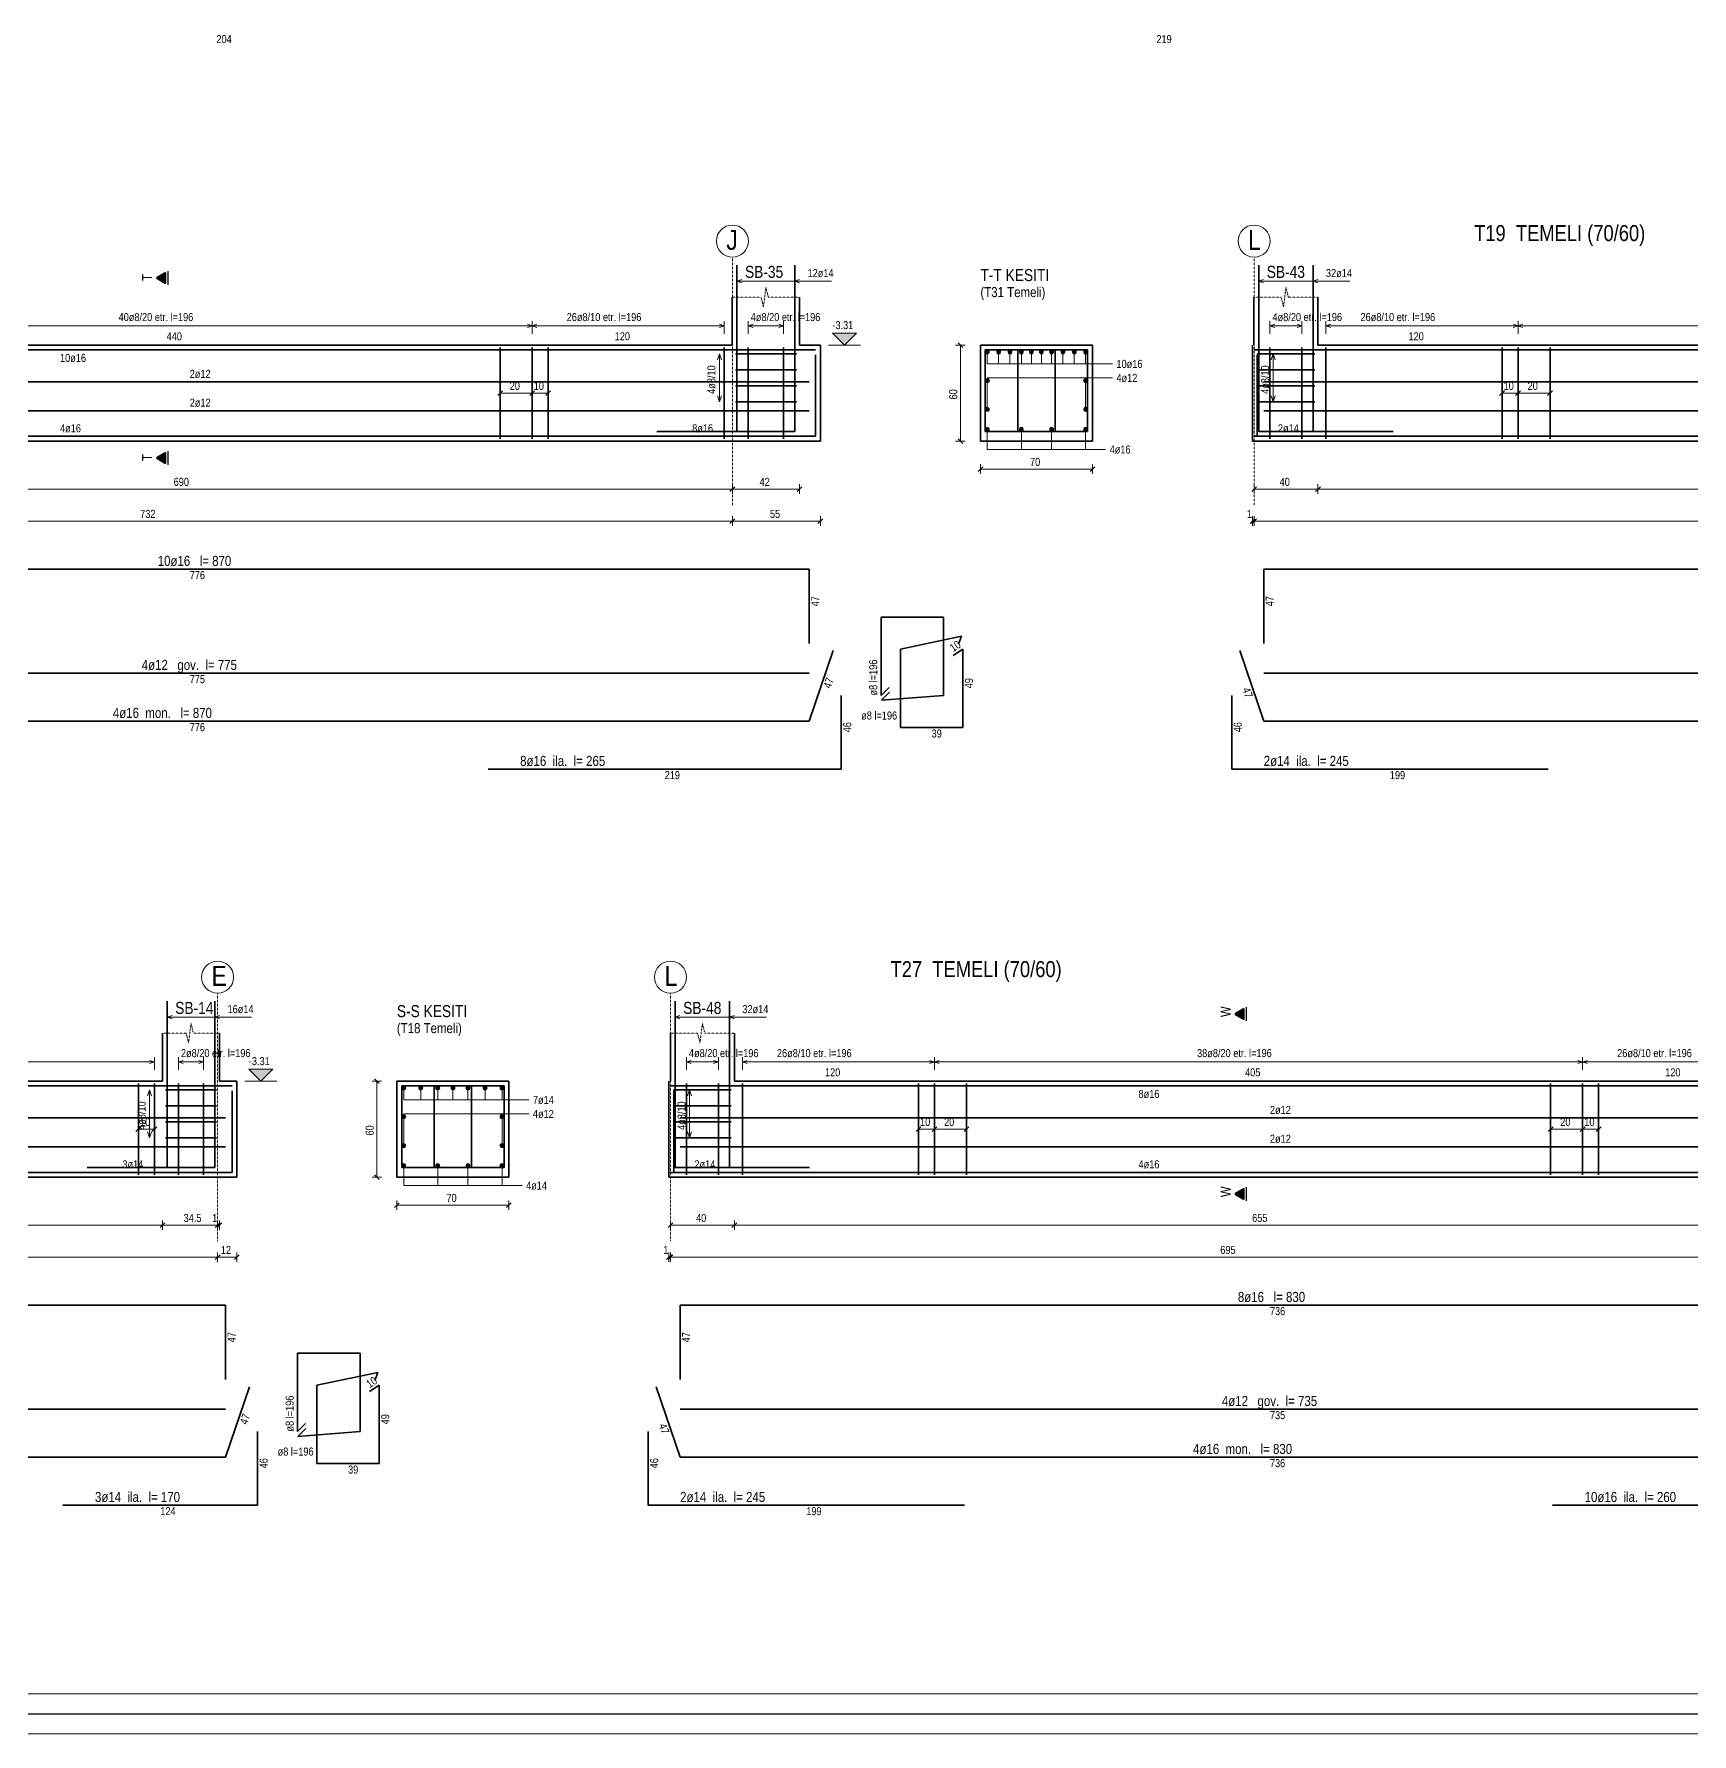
# Model space of a CAD drawing. Header units: millimetres. Extents: x -267 to 94375, y 6431 to 10838.
# Drawn here: x 31994 to 34066, y 6532 to 8657 of the extents above; entities that cross this region are included whole.
import ezdxf

# ---------------------------------------------------------------- set-up
doc = ezdxf.new("R2010")
doc.units = ezdxf.units.MM
doc.header["$LTSCALE"] = 0.0001
doc.linetypes.add('DASHED', pattern=[19.05, 12.7, -6.35])
for name, color, linetype, lineweight in [('AKS BALONU (BEYKENT)', 7, 'Continuous', 20), ('AKS CIZGISI (BEYKENT)', 252, 'DASHED', 20), ('AKS NO (BEYKENT)', 3, 'Continuous', 20), ('DONATI (BEYKENT)', 4, 'Continuous', 35), ('DONATI KESIT (BEYKENT)', 7, 'Continuous', 20), ('DONATI YAZISI (BEYKENT)', 3, 'Continuous', 20), ('FILIZ (BEYKENT)', 60, 'Continuous', 20), ('I.DONATI OKU (BEYKENT)', 160, 'Continuous', 20), ('KESIT ISMI (BEYKENT)', 6, 'Continuous', 20), ('KESIT SINIRI (BEYKENT)', 241, 'DASHED', 20), ('KESIT_(BEYKENT)', 151, 'Continuous', 25), ('KOLON ISMI (BEYKENT)', 91, 'Continuous', 20), ('KOT CIZGI (BEYKENT)', 120, 'Continuous', 20), ('KOT YAZI (BEYKENT)', 7, 'Continuous', 20), ('OLCU (BEYKENT)', 14, 'Continuous', 20), ('OLCU YAZISI (BEYKENT)', 7, 'Continuous', 20), ('SHEETSUMMARY-50', 152, 'Continuous', 20), ('SheetView', 40, 'Continuous', 20), ('SheetViewOut', 231, 'Continuous', 20), ('TEMEL (BEYKENT)', 2, 'Continuous', 35), ('TEMEL ISMI (BEYKENT)', 40, 'Continuous', 20)]:
    doc.layers.add(name, color=color, linetype=linetype, lineweight=lineweight)
doc.styles.add('KOT (BEYKENT)', font='')
doc.styles.add('OLCU (BEYKENT)', font='')
doc.styles.add('YAZI (BEYKENT)', font='')
doc.styles.get('KOT (BEYKENT)').set_extended_font_data('Bahnschrift Light Condensed')
doc.styles.get('OLCU (BEYKENT)').set_extended_font_data('Bahnschrift Light Condensed')
doc.styles.get('YAZI (BEYKENT)').set_extended_font_data('Bahnschrift Light Condensed')

msp = doc.modelspace()

# ---------------------------------------------------------------- hatches: boundary and pattern name
at = {"layer": 'DONATI KESIT (BEYKENT)', "lineweight": 30}
h = msp.add_hatch(color=256, dxfattribs=at)
h.dxf.hatch_style = 1
h.paths.add_polyline_path([(33183.18, 8259.33, 1), (33188.18, 8259.33, 1)])
h = msp.add_hatch(color=256, dxfattribs=at)
h.dxf.hatch_style = 1
h.paths.add_polyline_path([(33197.4, 8259.33, 1), (33202.4, 8259.33, 1)])
h = msp.add_hatch(color=256, dxfattribs=at)
h.dxf.hatch_style = 1
h.paths.add_polyline_path([(33211.63, 8259.33, 1), (33216.63, 8259.33, 1)])
h = msp.add_hatch(color=256, dxfattribs=at)
h.dxf.hatch_style = 1
h.paths.add_polyline_path([(33225.85, 8259.33, 1), (33230.85, 8259.33, 1)])
h = msp.add_hatch(color=256, dxfattribs=at)
h.dxf.hatch_style = 1
h.paths.add_polyline_path([(33238.4, 8259.33, 1), (33243.4, 8259.33, 1)])
h = msp.add_hatch(color=256, dxfattribs=at)
h.dxf.hatch_style = 1
h.paths.add_polyline_path([(33250.96, 8259.33, 1), (33255.96, 8259.33, 1)])
h = msp.add_hatch(color=256, dxfattribs=at)
h.dxf.hatch_style = 1
h.paths.add_polyline_path([(33263.52, 8259.33, 1), (33268.52, 8259.33, 1)])
h = msp.add_hatch(color=256, dxfattribs=at)
h.dxf.hatch_style = 1
h.paths.add_polyline_path([(33277.74, 8259.33, 1), (33282.74, 8259.33, 1)])
h = msp.add_hatch(color=256, dxfattribs=at)
h.dxf.hatch_style = 1
h.paths.add_polyline_path([(33291.96, 8259.33, 1), (33296.96, 8259.33, 1)])
h = msp.add_hatch(color=256, dxfattribs=at)
h.dxf.hatch_style = 1
h.paths.add_polyline_path([(33306.18, 8259.33, 1), (33311.18, 8259.33, 1)])
h = msp.add_hatch(color=256, dxfattribs=at)
h.dxf.hatch_style = 1
h.paths.add_polyline_path([(33183.18, 8223.33, 1), (33188.18, 8223.33, 1)])
h = msp.add_hatch(color=256, dxfattribs=at)
h.dxf.hatch_style = 1
h.paths.add_polyline_path([(33306.18, 8223.33, 1), (33311.18, 8223.33, 1)])
h = msp.add_hatch(color=256, dxfattribs=at)
h.dxf.hatch_style = 1
h.paths.add_polyline_path([(33183.18, 8187.33, 1), (33188.18, 8187.33, 1)])
h = msp.add_hatch(color=256, dxfattribs=at)
h.dxf.hatch_style = 1
h.paths.add_polyline_path([(33306.18, 8187.33, 1), (33311.18, 8187.33, 1)])
h = msp.add_hatch(color=256, dxfattribs=at)
h.dxf.hatch_style = 1
h.paths.add_polyline_path([(33183.18, 8162.33, 1), (33188.18, 8162.33, 1)])
h = msp.add_hatch(color=256, dxfattribs=at)
h.dxf.hatch_style = 1
h.paths.add_polyline_path([(33225.85, 8162.33, 1), (33230.85, 8162.33, 1)])
h = msp.add_hatch(color=256, dxfattribs=at)
h.dxf.hatch_style = 1
h.paths.add_polyline_path([(33263.52, 8162.33, 1), (33268.52, 8162.33, 1)])
h = msp.add_hatch(color=256, dxfattribs=at)
h.dxf.hatch_style = 1
h.paths.add_polyline_path([(33306.18, 8162.33, 1), (33311.18, 8162.33, 1)])
h = msp.add_hatch(color=256, dxfattribs=at)
h.dxf.hatch_style = 1
h.paths.add_polyline_path([(32453.93, 7339.33, 1), (32458.93, 7339.33, 1)])
h = msp.add_hatch(color=256, dxfattribs=at)
h.dxf.hatch_style = 1
h.paths.add_polyline_path([(32475.26, 7339.33, 1), (32480.26, 7339.33, 1)])
h = msp.add_hatch(color=256, dxfattribs=at)
h.dxf.hatch_style = 1
h.paths.add_polyline_path([(32496.6, 7339.33, 1), (32501.6, 7339.33, 1)])
h = msp.add_hatch(color=256, dxfattribs=at)
h.dxf.hatch_style = 1
h.paths.add_polyline_path([(32515.43, 7339.33, 1), (32520.43, 7339.33, 1)])
h = msp.add_hatch(color=256, dxfattribs=at)
h.dxf.hatch_style = 1
h.paths.add_polyline_path([(32534.26, 7339.33, 1), (32539.26, 7339.33, 1)])
h = msp.add_hatch(color=256, dxfattribs=at)
h.dxf.hatch_style = 1
h.paths.add_polyline_path([(32555.6, 7339.33, 1), (32560.6, 7339.33, 1)])
h = msp.add_hatch(color=256, dxfattribs=at)
h.dxf.hatch_style = 1
h.paths.add_polyline_path([(32576.93, 7339.33, 1), (32581.93, 7339.33, 1)])
h = msp.add_hatch(color=256, dxfattribs=at)
h.dxf.hatch_style = 1
h.paths.add_polyline_path([(32453.93, 7303.33, 1), (32458.93, 7303.33, 1)])
h = msp.add_hatch(color=256, dxfattribs=at)
h.dxf.hatch_style = 1
h.paths.add_polyline_path([(32576.93, 7303.33, 1), (32581.93, 7303.33, 1)])
h = msp.add_hatch(color=256, dxfattribs=at)
h.dxf.hatch_style = 1
h.paths.add_polyline_path([(32453.93, 7267.33, 1), (32458.93, 7267.33, 1)])
h = msp.add_hatch(color=256, dxfattribs=at)
h.dxf.hatch_style = 1
h.paths.add_polyline_path([(32576.93, 7267.33, 1), (32581.93, 7267.33, 1)])
h = msp.add_hatch(color=256, dxfattribs=at)
h.dxf.hatch_style = 1
h.paths.add_polyline_path([(32453.93, 7242.33, 1), (32458.93, 7242.33, 1)])
h = msp.add_hatch(color=256, dxfattribs=at)
h.dxf.hatch_style = 1
h.paths.add_polyline_path([(32496.6, 7242.33, 1), (32501.6, 7242.33, 1)])
h = msp.add_hatch(color=256, dxfattribs=at)
h.dxf.hatch_style = 1
h.paths.add_polyline_path([(32534.26, 7242.33, 1), (32539.26, 7242.33, 1)])
h = msp.add_hatch(color=256, dxfattribs=at)
h.dxf.hatch_style = 1
h.paths.add_polyline_path([(32576.93, 7242.33, 1), (32581.93, 7242.33, 1)])
at = {"layer": 'KESIT_(BEYKENT)'}
h = msp.add_hatch(color=256, dxfattribs=at)
h.dxf.hatch_style = 1
h.paths.add_polyline_path([(32159.26, 8357.23, 0.5773503), (32157.76, 8358.1), (32148.26, 8352.61, 0.5773503), (32148.26, 8350.88), (32157.76, 8345.39, 0.5773503), (32159.26, 8346.26)])
h = msp.add_hatch(color=256, dxfattribs=at)
h.dxf.hatch_style = 1
h.paths.add_polyline_path([(32159.26, 8132.23, 0.5773503), (32157.76, 8133.1), (32148.26, 8127.61, 0.5773503), (32148.26, 8125.88), (32157.76, 8120.39, 0.5773503), (32159.26, 8121.26)])
h = msp.add_hatch(color=256, dxfattribs=at)
h.dxf.hatch_style = 1
h.paths.add_polyline_path([(33506.97, 7437.23, 0.5773503), (33505.47, 7438.1), (33495.97, 7432.61, 0.5773503), (33495.97, 7430.88), (33505.47, 7425.39, 0.5773503), (33506.97, 7426.26)])
h = msp.add_hatch(color=256, dxfattribs=at)
h.dxf.hatch_style = 1
h.paths.add_polyline_path([(33506.97, 7212.23, 0.5773503), (33505.47, 7213.1), (33495.97, 7207.61, 0.5773503), (33495.97, 7205.88), (33505.47, 7200.39, 0.5773503), (33506.97, 7201.26)])
at = {"layer": 'KOT CIZGI (BEYKENT)'}
for points in [[(33022.18, 8282.83), (32992.18, 8282.83), (33007.18, 8267.83)], [(32292.93, 7362.83), (32262.93, 7362.83), (32277.93, 7347.83)]]:
    msp.add_hatch(color=256, dxfattribs=at).paths.add_polyline_path(points)

# ---------------------------------------------------------------- linework, layer by layer
at = {"layer": 'AKS BALONU (BEYKENT)'}
for centre in [(32867.18, 8397.83), (33519.18, 8397.83), (32223.93, 7477.83), (32789.93, 7477.83)]:
    msp.add_circle(centre, 20, dxfattribs=at)
at = {"layer": 'AKS CIZGISI (BEYKENT)'}
for p, q in [((32867.18, 8377.83), (32867.18, 8067.83)), ((33519.18, 8377.83), (33519.18, 8067.83)), ((32223.93, 7457.83), (32223.93, 7147.83)), ((32789.93, 7457.83), (32789.93, 7147.83))]:
    msp.add_line(p, q, dxfattribs=at)
at = {"layer": 'DONATI (BEYKENT)'}
for p, q in [((32872.98, 8159.83), (32872.98, 8367.83)), ((32945.18, 8159.83), (32945.18, 8367.83)), ((33524.98, 8159.83), (33524.98, 8367.83)), ((33592.98, 8159.83), (33592.98, 8367.83)), ((31403.04, 8261.83), (32971.18, 8261.83)), ((32576.98, 8264.83), (32576.98, 8150.83)), ((32616.98, 8264.83), (32616.98, 8150.83)), ((32636.98, 8264.83), (32636.98, 8150.83)), ((32856.98, 8264.83), (32856.98, 8150.83)), ((32870.98, 8256.83), (32947.18, 8256.83)), ((32886.98, 8264.83), (32886.98, 8150.83)), ((32931.18, 8264.83), (32931.18, 8150.83)), ((32971.18, 8153.83), (32971.18, 8255.83)), ((33183.18, 8261.83), (33311.18, 8261.83)), ((33183.18, 8159.83), (33183.18, 8261.83)), ((33223.81, 8159.83), (33223.81, 8261.83)), ((33270.43, 8159.83), (33270.43, 8261.83)), ((33311.18, 8261.83), (33311.18, 8159.83)), ((33519.18, 8261.83), (35013.18, 8261.83)), ((33522.98, 8256.83), (33594.98, 8256.83)), ((33523.18, 8153.83), (33523.18, 8255.83)), ((33538.98, 8264.83), (33538.98, 8150.83)), ((33578.98, 8264.83), (33578.98, 8150.83)), ((33608.98, 8264.83), (33608.98, 8150.83)), ((33828.98, 8264.83), (33828.98, 8150.83)), ((33848.98, 8264.83), (33848.98, 8150.83)), ((33888.98, 8264.83), (33888.98, 8150.83)), ((32870.98, 8236.83), (32947.18, 8236.83)), ((33522.98, 8236.83), (33594.98, 8236.83)), ((31414.94, 8221.83), (32963.18, 8221.83)), ((32870.98, 8216.83), (32947.18, 8216.83)), ((33522.98, 8216.83), (33594.98, 8216.83)), ((33531.18, 8221.83), (35005.18, 8221.83)), ((31414.94, 8185.83), (32963.18, 8185.83)), ((32870.98, 8196.83), (32947.18, 8196.83)), ((33522.98, 8196.83), (33594.98, 8196.83)), ((33531.18, 8185.83), (35005.18, 8185.83)), ((32772.98, 8159.83), (32945.18, 8159.83)), ((33311.18, 8159.83), (33183.18, 8159.83)), ((33692.98, 8159.83), (33524.98, 8159.83)), ((31403.04, 8153.83), (32971.18, 8153.83)), ((33519.18, 8153.83), (35013.18, 8153.83)), ((31414.94, 7987.83), (32963.18, 7987.83)), ((32963.18, 7987.83), (32963.18, 7894.75)), ((33531.18, 7987.83), (33531.18, 7894.75)), ((33531.18, 7987.83), (35005.18, 7987.83)), ((33053.18, 7927.83), (33053.18, 7829.83)), ((33053.18, 7927.83), (33131.18, 7927.83)), ((33131.18, 7829.83), (33131.18, 7927.83)), ((32963.18, 7797.83), (32993.18, 7885.94)), ((33077.18, 7887.83), (33153.59, 7903.83)), ((33077.18, 7887.83), (33077.18, 7789.83)), ((33143.18, 7879.83), (33155.18, 7887.83)), ((33149.59, 7893.83), (33153.59, 7903.83)), ((33155.18, 7789.83), (33155.18, 7887.83)), ((33501.18, 7885.94), (33531.18, 7797.83)), ((31414.94, 7857.83), (32963.18, 7857.83)), ((33531.18, 7857.83), (35005.18, 7857.83)), ((33003.18, 7829.83), (33003.18, 7737.83)), ((33063.18, 7839.83), (33053.18, 7829.83)), ((33063.41, 7833.83), (33053.41, 7823.83)), ((33131.18, 7829.83), (33053.41, 7823.83)), ((33491.18, 7829.83), (33491.18, 7737.83)), ((31414.94, 7797.83), (32963.18, 7797.83)), ((33155.18, 7789.83), (33077.18, 7789.83)), ((33531.18, 7797.83), (35005.18, 7797.83)), ((33003.18, 7737.83), (32562, 7737.83)), ((33491.18, 7737.83), (33886.48, 7737.83)), ((32160.93, 7239.83), (32160.93, 7447.83)), ((32220.33, 7239.83), (32220.33, 7447.83)), ((32795.73, 7239.83), (32795.73, 7447.83)), ((32863.73, 7239.83), (32863.73, 7447.83)), ((30643.79, 7341.83), (32241.93, 7341.83)), ((32124.93, 7344.83), (32124.93, 7230.83)), ((32144.93, 7344.83), (32144.93, 7230.83)), ((32158.93, 7336.83), (32222.33, 7336.83)), ((32174.93, 7344.83), (32174.93, 7230.83)), ((32206.33, 7344.83), (32206.33, 7230.83)), ((32241.93, 7233.83), (32241.93, 7335.83)), ((32453.93, 7341.83), (32581.93, 7341.83)), ((32453.93, 7239.83), (32453.93, 7341.83)), ((32494.56, 7239.83), (32494.56, 7341.83)), ((32541.18, 7239.83), (32541.18, 7341.83)), ((32581.93, 7341.83), (32581.93, 7239.83)), ((32789.93, 7341.83), (34283.93, 7341.83)), ((32793.73, 7336.83), (32865.73, 7336.83)), ((32793.93, 7233.83), (32793.93, 7335.83)), ((32809.73, 7344.83), (32809.73, 7230.83)), ((32849.73, 7344.83), (32849.73, 7230.83)), ((32879.73, 7344.83), (32879.73, 7230.83)), ((33099.73, 7344.83), (33099.73, 7230.83)), ((33119.73, 7344.83), (33119.73, 7230.83)), ((33159.73, 7344.83), (33159.73, 7230.83)), ((33889.73, 7344.83), (33889.73, 7230.83)), ((33929.73, 7344.83), (33929.73, 7230.83)), ((33949.73, 7344.83), (33949.73, 7230.83)), ((32158.93, 7316.83), (32222.33, 7316.83)), ((32793.73, 7316.83), (32865.73, 7316.83)), ((30651.79, 7301.83), (32233.93, 7301.83)), ((32158.93, 7296.83), (32222.33, 7296.83)), ((32793.73, 7296.83), (32865.73, 7296.83)), ((32801.93, 7301.83), (34275.93, 7301.83)), ((32158.93, 7276.83), (32222.33, 7276.83)), ((32793.73, 7276.83), (32865.73, 7276.83)), ((30651.79, 7265.83), (32233.93, 7265.83)), ((32801.93, 7265.83), (34275.93, 7265.83)), ((30643.79, 7233.83), (32241.93, 7233.83)), ((32060.93, 7239.83), (32220.33, 7239.83)), ((32581.93, 7239.83), (32453.93, 7239.83)), ((32789.93, 7233.83), (34283.93, 7233.83)), ((32963.73, 7239.83), (32795.73, 7239.83)), ((30651.79, 7067.83), (32233.93, 7067.83)), ((32233.93, 7067.83), (32233.93, 6974.75)), ((32801.93, 7067.83), (32801.93, 6974.75)), ((32801.93, 7067.83), (34275.93, 7067.83)), ((32323.93, 7007.83), (32323.93, 6909.83)), ((32323.93, 7007.83), (32401.93, 7007.83)), ((32401.93, 6909.83), (32401.93, 7007.83)), ((32347.93, 6967.83), (32424.34, 6983.83)), ((32420.34, 6973.83), (32424.34, 6983.83)), ((32233.93, 6877.83), (32263.93, 6965.94)), ((32347.93, 6967.83), (32347.93, 6869.83)), ((32413.93, 6959.83), (32425.93, 6967.83)), ((32425.93, 6869.83), (32425.93, 6967.83)), ((32771.93, 6965.94), (32801.93, 6877.83)), ((30651.79, 6937.83), (32233.93, 6937.83)), ((32801.93, 6937.83), (34275.93, 6937.83)), ((32273.93, 6909.83), (32273.93, 6817.83)), ((32333.93, 6919.83), (32323.93, 6909.83)), ((32334.16, 6913.83), (32324.16, 6903.83)), ((32401.93, 6909.83), (32324.16, 6903.83)), ((32761.93, 6909.83), (32761.93, 6817.83)), ((30651.79, 6877.83), (32233.93, 6877.83)), ((32425.93, 6869.83), (32347.93, 6869.83)), ((32801.93, 6877.83), (34275.93, 6877.83)), ((32273.93, 6817.83), (32030.69, 6817.83)), ((32761.93, 6817.83), (33157.23, 6817.83)), ((34315.93, 6817.83), (33892.23, 6817.83))]:
    msp.add_line(p, q, dxfattribs=at)
at = {"layer": 'DONATI KESIT (BEYKENT)'}
for centre in [(33185.68, 8259.33), (33199.9, 8259.33), (33214.13, 8259.33), (33228.35, 8259.33), (33240.9, 8259.33), (33253.46, 8259.33), (33266.02, 8259.33), (33280.24, 8259.33), (33294.46, 8259.33), (33308.68, 8259.33), (33185.68, 8223.33), (33308.68, 8223.33), (33185.68, 8187.33), (33308.68, 8187.33), (33185.68, 8162.33), (33228.35, 8162.33), (33266.02, 8162.33), (33308.68, 8162.33), (32456.43, 7339.33), (32477.76, 7339.33), (32499.1, 7339.33), (32517.93, 7339.33), (32536.76, 7339.33), (32558.1, 7339.33), (32579.43, 7339.33), (32456.43, 7303.33), (32579.43, 7303.33), (32456.43, 7267.33), (32579.43, 7267.33), (32456.43, 7242.33), (32499.1, 7242.33), (32536.76, 7242.33), (32579.43, 7242.33)]:
    msp.add_circle(centre, 2.5, dxfattribs=at)
at = {"layer": 'I.DONATI OKU (BEYKENT)'}
for p, q in [((32872.98, 8347.83), (32878.98, 8349.83)), ((32872.98, 8347.83), (32991.18, 8347.83)), ((32872.98, 8347.83), (32878.98, 8345.83)), ((32945.18, 8347.83), (32951.18, 8349.83)), ((32945.18, 8347.83), (32951.18, 8345.83)), ((33524.98, 8347.83), (33530.98, 8349.83)), ((33524.98, 8347.83), (33638.98, 8347.83)), ((33524.98, 8347.83), (33530.98, 8345.83)), ((33592.98, 8347.83), (33598.98, 8349.83)), ((33592.98, 8347.83), (33598.98, 8345.83)), ((31497.05, 8291.83), (32856.98, 8291.83)), ((32610.98, 8293.83), (32622.98, 8289.83)), ((32610.98, 8289.83), (32622.98, 8293.83)), ((32616.98, 8297.83), (32616.98, 8281.83)), ((32856.98, 8291.83), (32850.98, 8293.83)), ((32856.98, 8291.83), (32850.98, 8289.83)), ((32856.98, 8297.83), (32856.98, 8281.83)), ((32886.98, 8297.83), (32886.98, 8281.83)), ((32886.98, 8291.83), (32892.98, 8293.83)), ((32886.98, 8291.83), (32931.18, 8291.83)), ((32886.98, 8291.83), (32892.98, 8289.83)), ((32931.18, 8291.83), (32925.18, 8293.83)), ((32931.18, 8291.83), (32925.18, 8289.83)), ((32931.18, 8297.83), (32931.18, 8281.83)), ((33538.98, 8297.83), (33538.98, 8281.83)), ((33538.98, 8291.83), (33544.98, 8293.83)), ((33538.98, 8291.83), (33578.98, 8291.83)), ((33538.98, 8291.83), (33544.98, 8289.83)), ((33578.98, 8291.83), (33572.98, 8293.83)), ((33578.98, 8291.83), (33572.98, 8289.83)), ((33578.98, 8297.83), (33578.98, 8281.83)), ((33608.98, 8297.83), (33608.98, 8281.83)), ((33608.98, 8291.83), (33614.98, 8293.83)), ((33608.98, 8291.83), (34898.98, 8291.83)), ((33608.98, 8291.83), (33614.98, 8289.83)), ((33842.98, 8293.83), (33854.98, 8289.83)), ((33842.98, 8289.83), (33854.98, 8293.83)), ((33848.98, 8297.83), (33848.98, 8281.83)), ((32850.98, 8256.83), (32848.48, 8249.33)), ((32850.98, 8256.83), (32850.98, 8196.83)), ((32850.98, 8256.83), (32853.48, 8249.33)), ((33185.68, 8259.33), (33185.68, 8244.33)), ((33199.9, 8259.33), (33199.9, 8244.33)), ((33214.13, 8259.33), (33214.13, 8244.33)), ((33228.35, 8259.33), (33228.35, 8244.33)), ((33240.9, 8259.33), (33240.9, 8244.33)), ((33253.46, 8259.33), (33253.46, 8244.33)), ((33266.02, 8259.33), (33266.02, 8244.33)), ((33280.24, 8259.33), (33280.24, 8244.33)), ((33294.46, 8259.33), (33294.46, 8244.33)), ((33308.68, 8259.33), (33308.68, 8244.33)), ((33542.98, 8256.83), (33540.48, 8249.33)), ((33542.98, 8256.83), (33542.98, 8196.83)), ((33542.98, 8256.83), (33545.48, 8249.33)), ((33185.68, 8244.33), (33342.18, 8244.33)), ((33185.68, 8187.33), (33185.68, 8226.83)), ((33185.68, 8226.83), (33342.18, 8226.83)), ((33308.68, 8187.33), (33308.68, 8226.83)), ((32850.98, 8196.83), (32848.48, 8204.33)), ((32850.98, 8196.83), (32853.48, 8204.33)), ((33542.98, 8196.83), (33540.48, 8204.33)), ((33542.98, 8196.83), (33545.48, 8204.33)), ((33185.68, 8162.33), (33185.68, 8137.33)), ((33228.35, 8162.33), (33228.35, 8137.33)), ((33266.02, 8162.33), (33266.02, 8137.33)), ((33308.68, 8162.33), (33308.68, 8137.33)), ((33185.68, 8137.33), (33333.68, 8137.33)), ((32160.93, 7427.83), (32166.93, 7429.83)), ((32160.93, 7427.83), (32266.33, 7427.83)), ((32160.93, 7427.83), (32166.93, 7425.83)), ((32220.33, 7427.83), (32226.33, 7429.83)), ((32220.33, 7427.83), (32226.33, 7425.83)), ((32795.73, 7427.83), (32801.73, 7429.83)), ((32795.73, 7427.83), (32909.73, 7427.83)), ((32795.73, 7427.83), (32801.73, 7425.83)), ((32863.73, 7427.83), (32869.73, 7429.83)), ((32863.73, 7427.83), (32869.73, 7425.83)), ((32144.93, 7371.83), (32138.93, 7373.83)), ((32144.93, 7377.83), (32144.93, 7361.83)), ((32174.93, 7377.83), (32174.93, 7361.83)), ((32174.93, 7371.83), (32180.93, 7373.83)), ((32206.33, 7371.83), (32200.33, 7373.83)), ((32206.33, 7377.83), (32206.33, 7361.83)), ((32809.73, 7377.83), (32809.73, 7361.83)), ((32809.73, 7371.83), (32815.73, 7373.83)), ((32849.73, 7371.83), (32843.73, 7373.83)), ((32849.73, 7377.83), (32849.73, 7361.83)), ((32879.73, 7377.83), (32879.73, 7361.83)), ((32879.73, 7371.83), (32885.73, 7373.83)), ((33113.73, 7373.83), (33125.73, 7369.83)), ((33113.73, 7369.83), (33125.73, 7373.83)), ((33119.73, 7377.83), (33119.73, 7361.83)), ((33923.73, 7373.83), (33935.73, 7369.83)), ((33923.73, 7369.83), (33935.73, 7373.83)), ((33929.73, 7377.83), (33929.73, 7361.83)), ((31507.99, 7371.83), (32144.93, 7371.83)), ((32144.93, 7371.83), (32138.93, 7369.83)), ((32174.93, 7371.83), (32206.33, 7371.83)), ((32174.93, 7371.83), (32180.93, 7369.83)), ((32206.33, 7371.83), (32200.33, 7369.83)), ((32809.73, 7371.83), (32849.73, 7371.83)), ((32809.73, 7371.83), (32815.73, 7369.83)), ((32849.73, 7371.83), (32843.73, 7369.83)), ((32879.73, 7371.83), (34169.73, 7371.83)), ((32879.73, 7371.83), (32885.73, 7369.83)), ((32138.93, 7336.83), (32136.43, 7329.33)), ((32138.93, 7336.83), (32138.93, 7276.83)), ((32138.93, 7336.83), (32141.43, 7329.33)), ((32456.43, 7339.33), (32456.43, 7324.33)), ((32477.76, 7339.33), (32477.76, 7324.33)), ((32499.1, 7339.33), (32499.1, 7324.33)), ((32517.93, 7339.33), (32517.93, 7324.33)), ((32536.76, 7339.33), (32536.76, 7324.33)), ((32558.1, 7339.33), (32558.1, 7324.33)), ((32579.43, 7339.33), (32579.43, 7324.33)), ((32813.73, 7336.83), (32811.23, 7329.33)), ((32813.73, 7336.83), (32813.73, 7276.83)), ((32813.73, 7336.83), (32816.23, 7329.33)), ((32456.43, 7324.33), (32612.93, 7324.33)), ((32456.43, 7267.33), (32456.43, 7306.83)), ((32456.43, 7306.83), (32612.93, 7306.83)), ((32579.43, 7267.33), (32579.43, 7306.83)), ((32138.93, 7276.83), (32136.43, 7284.33)), ((32138.93, 7276.83), (32141.43, 7284.33)), ((32813.73, 7276.83), (32811.23, 7284.33)), ((32813.73, 7276.83), (32816.23, 7284.33)), ((32456.43, 7242.33), (32456.43, 7217.33)), ((32499.1, 7242.33), (32499.1, 7217.33)), ((32536.76, 7242.33), (32536.76, 7217.33)), ((32579.43, 7242.33), (32579.43, 7217.33)), ((32456.43, 7217.33), (32604.43, 7217.33))]:
    msp.add_line(p, q, dxfattribs=at)
at = {"layer": 'KESIT SINIRI (BEYKENT)'}
for p, q in [((32906.08, 8315.83), (32909.08, 8339.83)), ((32909.08, 8339.83), (32912.08, 8327.83)), ((33555.98, 8315.83), (33558.98, 8339.83)), ((33558.98, 8339.83), (33561.98, 8327.83)), ((32866.98, 8327.83), (32903.08, 8327.83)), ((32903.08, 8327.83), (32906.08, 8315.83)), ((32912.08, 8327.83), (32951.18, 8327.83)), ((33518.98, 8327.83), (33552.98, 8327.83)), ((33552.98, 8327.83), (33555.98, 8315.83)), ((33561.98, 8327.83), (33598.98, 8327.83)), ((32187.63, 7395.83), (32190.63, 7419.83)), ((32190.63, 7419.83), (32193.63, 7407.83)), ((32826.73, 7395.83), (32829.73, 7419.83)), ((32829.73, 7419.83), (32832.73, 7407.83)), ((32154.93, 7407.83), (32184.63, 7407.83)), ((32184.63, 7407.83), (32187.63, 7395.83)), ((32193.63, 7407.83), (32226.33, 7407.83)), ((32789.73, 7407.83), (32823.73, 7407.83)), ((32823.73, 7407.83), (32826.73, 7395.83)), ((32832.73, 7407.83), (32869.73, 7407.83))]:
    msp.add_line(p, q, dxfattribs=at)
at = {"layer": 'KESIT_(BEYKENT)'}
for p, q in [((32161.76, 8360.41), (32161.76, 8343.09)), ((32161.76, 8135.41), (32161.76, 8118.09)), ((33509.47, 7440.41), (33509.47, 7423.09)), ((33509.47, 7215.41), (33509.47, 7198.08))]:
    msp.add_line(p, q, dxfattribs=at)
at = {"layer": 'KESIT_(BEYKENT)', "flags": 128}
for points in [[(32157.76, 8358.1), (32148.26, 8352.61, 0.5773503), (32148.26, 8350.88), (32157.76, 8345.39, 0.5773503), (32159.26, 8346.26), (32159.26, 8357.23, 0.5773503)], [(32157.76, 8133.1), (32148.26, 8127.61, 0.5773503), (32148.26, 8125.88), (32157.76, 8120.39, 0.5773503), (32159.26, 8121.26), (32159.26, 8132.23, 0.5773503)], [(33505.47, 7438.1), (33495.97, 7432.61, 0.5773503), (33495.97, 7430.88), (33505.47, 7425.39, 0.5773503), (33506.97, 7426.26), (33506.97, 7437.23, 0.5773503)], [(33505.47, 7213.1), (33495.97, 7207.61, 0.5773503), (33495.97, 7205.88), (33505.47, 7200.39, 0.5773503), (33506.97, 7201.26), (33506.97, 7212.23, 0.5773503)]]:
    msp.add_lwpolyline(points, format="xyb", close=True, dxfattribs=at)
at = {"layer": 'KOT CIZGI (BEYKENT)'}
for p, q in [((32987.18, 8267.83), (33027.18, 8267.83)), ((32992.18, 8282.83), (33022.18, 8282.83)), ((33007.18, 8267.83), (32992.18, 8282.83)), ((33007.18, 8267.83), (33022.18, 8282.83)), ((32262.93, 7362.83), (32292.93, 7362.83)), ((32277.93, 7347.83), (32262.93, 7362.83)), ((32277.93, 7347.83), (32292.93, 7362.83)), ((32257.93, 7347.83), (32297.93, 7347.83))]:
    msp.add_line(p, q, dxfattribs=at)
at = {"layer": 'OLCU (BEYKENT)'}
for p, q in [((33146.18, 8267.83), (33158.18, 8267.83)), ((33155.18, 8264.83), (33149.18, 8270.83)), ((33152.18, 8147.83), (33152.18, 8267.83)), ((32579.98, 8210.83), (32573.98, 8204.83)), ((32576.98, 8213.83), (32576.98, 8201.83)), ((32576.98, 8207.83), (32636.98, 8207.83)), ((32619.98, 8210.83), (32613.98, 8204.83)), ((32616.98, 8213.83), (32616.98, 8201.83)), ((32633.98, 8204.83), (32639.98, 8210.83)), ((33831.98, 8210.83), (33825.98, 8204.83)), ((33828.98, 8213.83), (33828.98, 8201.83)), ((33828.98, 8207.83), (33888.98, 8207.83)), ((33851.98, 8210.83), (33845.98, 8204.83)), ((33848.98, 8213.83), (33848.98, 8201.83)), ((33885.98, 8204.83), (33891.98, 8210.83)), ((33146.18, 8147.83), (33158.18, 8147.83)), ((33149.18, 8150.83), (33155.18, 8144.83)), ((33177.18, 8118.83), (33177.18, 8106.83)), ((33317.18, 8118.83), (33317.18, 8106.83)), ((33180.18, 8115.83), (33174.18, 8109.83)), ((33177.18, 8112.83), (33317.18, 8112.83)), ((33320.18, 8115.83), (33314.18, 8109.83)), ((31403.04, 8087.83), (32866.98, 8087.83)), ((32870.18, 8090.83), (32864.18, 8084.83)), ((32867.18, 8093.83), (32867.18, 8081.83)), ((32867.18, 8087.83), (32951.18, 8087.83)), ((32954.18, 8090.83), (32948.18, 8084.83)), ((32951.18, 8093.83), (32951.18, 8081.83)), ((33522.18, 8090.83), (33516.18, 8084.83)), ((33519.18, 8093.83), (33519.18, 8081.83)), ((33519.18, 8087.83), (34908.98, 8087.83)), ((33601.98, 8090.83), (33595.98, 8084.83)), ((33598.98, 8093.83), (33598.98, 8081.83)), ((32867.18, 8053.83), (32867.18, 8041.83)), ((32977.18, 8053.83), (32977.18, 8041.83)), ((33517.18, 8053.83), (33517.18, 8041.83)), ((33519.18, 8053.83), (33519.18, 8041.83)), ((31400.94, 8047.83), (32977.18, 8047.83)), ((32870.18, 8050.83), (32864.18, 8044.83)), ((32980.18, 8050.83), (32974.18, 8044.83)), ((33520.18, 8050.83), (33514.18, 8044.83)), ((33522.18, 8050.83), (33516.18, 8044.83)), ((33517.18, 8047.83), (35019.18, 8047.83)), ((32416.93, 7347.83), (32428.93, 7347.83)), ((32425.93, 7344.83), (32419.93, 7350.83)), ((32422.93, 7227.83), (32422.93, 7347.83)), ((32127.93, 7290.83), (32121.93, 7284.83)), ((32124.93, 7293.83), (32124.93, 7281.83)), ((32141.93, 7284.83), (32147.93, 7290.83)), ((33102.73, 7290.83), (33096.73, 7284.83)), ((33099.73, 7293.83), (33099.73, 7281.83)), ((33122.73, 7290.83), (33116.73, 7284.83)), ((33119.73, 7293.83), (33119.73, 7281.83)), ((33156.73, 7284.83), (33162.73, 7290.83)), ((33892.73, 7290.83), (33886.73, 7284.83)), ((33889.73, 7293.83), (33889.73, 7281.83)), ((33932.73, 7290.83), (33926.73, 7284.83)), ((33929.73, 7293.83), (33929.73, 7281.83)), ((33946.73, 7284.83), (33952.73, 7290.83)), ((32124.93, 7287.83), (32144.93, 7287.83)), ((33099.73, 7287.83), (33159.73, 7287.83)), ((33889.73, 7287.83), (33949.73, 7287.83)), ((32416.93, 7227.83), (32428.93, 7227.83)), ((32419.93, 7230.83), (32425.93, 7224.83)), ((32450.93, 7195.83), (32444.93, 7189.83)), ((32447.93, 7198.83), (32447.93, 7186.83)), ((32447.93, 7192.83), (32587.93, 7192.83)), ((32590.93, 7195.83), (32584.93, 7189.83)), ((32587.93, 7198.83), (32587.93, 7186.83)), ((31497.99, 7167.83), (32226.33, 7167.83)), ((32157.93, 7170.83), (32151.93, 7164.83)), ((32154.93, 7173.83), (32154.93, 7161.83)), ((32226.93, 7170.83), (32220.93, 7164.83)), ((32229.33, 7170.83), (32223.33, 7164.83)), ((32223.93, 7173.83), (32223.93, 7161.83)), ((32226.33, 7173.83), (32226.33, 7161.83)), ((32792.93, 7170.83), (32786.93, 7164.83)), ((32789.93, 7173.83), (32789.93, 7161.83)), ((32789.93, 7167.83), (34179.73, 7167.83)), ((32872.73, 7170.83), (32866.73, 7164.83)), ((32869.73, 7173.83), (32869.73, 7161.83)), ((30637.79, 7127.83), (32247.93, 7127.83)), ((32226.93, 7130.83), (32220.93, 7124.83)), ((32223.93, 7133.83), (32223.93, 7121.83)), ((32250.93, 7130.83), (32244.93, 7124.83)), ((32247.93, 7133.83), (32247.93, 7121.83)), ((32790.93, 7130.83), (32784.93, 7124.83)), ((32792.93, 7130.83), (32786.93, 7124.83)), ((32787.93, 7133.83), (32787.93, 7121.83)), ((32787.93, 7127.83), (34289.93, 7127.83)), ((32789.93, 7133.83), (32789.93, 7121.83))]:
    msp.add_line(p, q, dxfattribs=at)
at = {"layer": 'SHEETSUMMARY-50', "const_width": 2, "flags": 128}
msp.add_lwpolyline([(9013.61, 6556.81), (39480.33, 6556.81), (39480.33, 10706.81), (9013.61, 10706.81)], close=True, dxfattribs=at)
at = {"layer": 'SheetView'}
msp.add_lwpolyline([(9038.61, 6581.81), (38855.33, 6581.81), (38855.33, 10681.81), (9038.61, 10681.81)], close=True, dxfattribs=at)
at = {"layer": 'SheetViewOut'}
msp.add_lwpolyline([(8988.61, 6531.81), (39505.33, 6531.81), (39505.33, 10731.81), (8988.61, 10731.81)], close=True, dxfattribs=at)
at = {"layer": 'TEMEL (BEYKENT)'}
for p, q in [((32866.98, 8267.83), (32866.98, 8327.83)), ((32951.18, 8327.83), (32951.18, 8267.83)), ((33518.98, 8327.83), (33518.98, 8267.83)), ((33598.98, 8327.83), (33598.98, 8267.83)), ((31487.04, 8267.83), (32866.98, 8267.83)), ((32977.18, 8267.83), (32951.18, 8267.83)), ((32977.18, 8267.83), (32977.18, 8147.83)), ((33317.18, 8267.83), (33177.18, 8267.83)), ((33177.18, 8267.83), (33177.18, 8147.83)), ((33317.18, 8147.83), (33317.18, 8267.83)), ((33517.18, 8267.83), (33517.18, 8147.83)), ((33598.98, 8267.83), (34908.98, 8267.83)), ((31400.94, 8147.83), (32977.18, 8147.83)), ((33177.18, 8147.83), (33317.18, 8147.83)), ((33517.18, 8147.83), (35019.18, 8147.83)), ((32154.93, 7347.83), (32154.93, 7407.83)), ((32226.33, 7407.83), (32226.33, 7347.83)), ((32789.73, 7407.83), (32789.73, 7347.83)), ((32869.73, 7407.83), (32869.73, 7347.83)), ((31497.99, 7347.83), (32154.93, 7347.83)), ((32247.93, 7347.83), (32226.33, 7347.83)), ((32247.93, 7347.83), (32247.93, 7227.83)), ((32587.93, 7347.83), (32447.93, 7347.83)), ((32447.93, 7347.83), (32447.93, 7227.83)), ((32587.93, 7227.83), (32587.93, 7347.83)), ((32787.93, 7347.83), (32787.93, 7227.83)), ((32869.73, 7347.83), (34179.73, 7347.83)), ((30637.79, 7227.83), (32247.93, 7227.83)), ((32447.93, 7227.83), (32587.93, 7227.83)), ((32787.93, 7227.83), (34289.93, 7227.83))]:
    msp.add_line(p, q, dxfattribs=at)

# ---------------------------------------------------------------- texts
at = {"layer": 'AKS NO (BEYKENT)', "style": 'YAZI (BEYKENT)'}
for s, p in [('J', (32859.68, 8386.83)), ('L', (33511.68, 8386.83)), ('E', (32216.43, 7466.83)), ('L', (32782.43, 7466.83))]:
    msp.add_text(s, height=25, dxfattribs=at).set_placement(p)
at = {"layer": 'DONATI YAZISI (BEYKENT)', "style": 'YAZI (BEYKENT)'}
for s, height, p in [(' 40ø8/20 etr. l=196', 10, (32097.01, 8297.83)), (' 26ø8/10 etr. l=196', 10, (32656.98, 8297.83)), (' 4ø8/20 etr. l=196', 10, (32886.98, 8297.83)), (' 4ø8/20 etr. l=196', 10, (33538.98, 8297.83)), (' 26ø8/10 etr. l=196', 10, (33648.98, 8297.83)), ('10ø16', 10, (32027.01, 8246.83)), ('10ø16', 10, (33347.18, 8239.33)), ('2ø12', 10, (32189.06, 8226.83)), ('4ø12', 10, (33347.18, 8221.83)), ('2ø12', 10, (32189.06, 8190.83)), ('4ø16', 10, (32027.01, 8158.83)), ('8ø16', 10, (32816.98, 8158.83)), ('2ø14', 10, (33548.98, 8158.83)), ('4ø16', 10, (33338.68, 8132.33)), ('10ø16   l= 870', 12.5, (32149.06, 7991.83)), ('4ø12   gov.  l= 775', 12.5, (32129.06, 7861.83)), (' 4ø16  mon.   l= 870', 12.5, (32089.06, 7801.83)), ('ø8 l=196', 10, (33028.18, 7799.83)), ('8ø16  ila.  l= 265', 12.5, (32602, 7741.83)), ('2ø14  ila.  l= 245', 12.5, (33531.18, 7741.83)), (' 2ø8/20 etr. l=196', 10, (32174.93, 7377.83)), (' 4ø8/20 etr. l=196', 10, (32809.73, 7377.83)), (' 26ø8/10 etr. l=196', 10, (32919.73, 7377.83)), (' 38ø8/20 etr. l=196', 10, (33444.73, 7377.83)), (' 26ø8/10 etr. l=196', 10, (33969.73, 7377.83)), ('8ø16', 10, (33374.73, 7326.83)), ('4ø12', 10, (32617.93, 7301.83)), ('7ø14', 10, (32617.93, 7319.33)), ('2ø12', 10, (33538.93, 7306.83)), ('2ø12', 10, (33538.93, 7270.83)), ('3ø14', 10, (32104.93, 7238.83)), ('2ø14', 10, (32819.73, 7238.83)), ('4ø16', 10, (33374.73, 7238.83)), ('4ø14', 10, (32609.43, 7212.33)), ('8ø16   l= 830', 12.5, (33498.93, 7071.83)), ('4ø12   gov.  l= 735', 12.5, (33478.93, 6941.83)), ('ø8 l=196', 10, (32298.93, 6879.83)), (' 4ø16  mon.   l= 830', 12.5, (33438.93, 6881.83)), ('3ø14  ila.  l= 170', 12.5, (32070.69, 6821.83)), ('2ø14  ila.  l= 245', 12.5, (32801.93, 6821.83)), ('10ø16  ila.  l= 260', 12.5, (33932.23, 6821.83))]:
    msp.add_text(s, height=height, dxfattribs=at).set_placement(p)
for s, p in [('4ø8/10', (32845.98, 8206.83)), ('4ø8/10', (33537.98, 8206.83)), ('ø8 l=196', (33048.18, 7829.83)), ('4ø8/10', (32133.93, 7286.83)), ('4ø8/10', (32808.73, 7286.83)), ('ø8 l=196', (32318.93, 6909.83))]:
    msp.add_text(s, height=10, rotation=90, dxfattribs=at).set_placement(p)
at = {"layer": 'FILIZ (BEYKENT)', "style": 'YAZI (BEYKENT)'}
for s, p in [('12ø14', (32961.18, 8352.83)), ('32ø14', (33608.98, 8352.83)), ('16ø14', (32236.33, 7432.83)), ('32ø14', (32879.73, 7432.83))]:
    msp.add_text(s, height=10, dxfattribs=at).set_placement(p)
at = {"layer": 'KESIT ISMI (BEYKENT)', "style": 'YAZI (BEYKENT)'}
for s, p in [('T', (32142.01, 8347.83)), ('T', (32142.01, 8122.83)), ('W', (33489.73, 7427.83)), ('W', (33489.73, 7202.83))]:
    msp.add_text(s, height=12.5, rotation=90, dxfattribs=at).set_placement(p)
for s, p in [('T-T KESITI', (33177.18, 8347.83)), ('S-S KESITI', (32447.93, 7427.83))]:
    msp.add_text(s, height=15, dxfattribs=at).set_placement(p)
at = {"layer": 'KOLON ISMI (BEYKENT)', "style": 'YAZI (BEYKENT)'}
for s, p in [('SB-35', (32882.98, 8351.83)), ('SB-43', (33534.98, 8351.83)), ('SB-14', (32170.93, 7431.83)), ('SB-48', (32805.73, 7431.83))]:
    msp.add_text(s, height=15, dxfattribs=at).set_placement(p)
at = {"layer": 'KOT YAZI (BEYKENT)', "style": 'KOT (BEYKENT)'}
for p in [(32992.18, 8287.83), (32262.93, 7367.83)]:
    msp.add_text('-3.31', height=10, dxfattribs=at).set_placement(p)
at = {"layer": 'OLCU YAZISI (BEYKENT)', "style": 'OLCU (BEYKENT)'}
for s, p in [('204', (32222.43, 8645.33)), ('219', (33397.09, 8645.33)), (' 440', (32157.02, 8273.83)), (' 120', (32716.98, 8273.83)), (' 120', (33708.98, 8273.83)), ('20', (32588.98, 8211.83)), ('10', (32618.98, 8211.83)), ('10', (33830.98, 8211.83)), ('20', (33860.98, 8211.83)), ('70', (33239.18, 8116.83)), ('690', (32169.01, 8091.83)), ('42', (32901.18, 8091.83)), ('40', (33551.08, 8091.83)), ('732', (32127.12, 8051.83)), ('55', (32914.18, 8051.83)), ('1', (33510.18, 8051.83)), ('776', (32189.06, 7975.33)), ('775', (32189.06, 7845.33)), ('776', (32189.06, 7785.33)), ('39', (33116.18, 7777.33)), ('219', (32782.59, 7725.33)), ('199', (33688.83, 7725.33)), (' 120', (32979.73, 7353.83)), (' 405', (33504.73, 7353.83)), (' 120', (34029.73, 7353.83)), ('10', (32126.93, 7291.83)), ('10', (33101.73, 7291.83)), ('20', (33131.73, 7291.83)), ('20', (33901.73, 7291.83)), ('10', (33931.73, 7291.83)), ('70', (32509.93, 7196.83)), ('34.5', (32181.43, 7171.83)), ('1', (32217.13, 7171.83)), ('40', (32821.83, 7171.83)), ('655', (33516.73, 7171.83)), ('12', (32227.93, 7131.83)), ('1', (32780.93, 7131.83)), ('695', (33476.93, 7131.83)), ('736', (33538.93, 7055.33)), ('735', (33538.93, 6925.33)), ('39', (32386.93, 6857.33)), ('736', (33538.93, 6865.33)), ('124', (32152.31, 6805.33)), ('199', (32959.58, 6805.33))]:
    msp.add_text(s, height=10, dxfattribs=at).set_placement(p)
for s, rotation, p in [('60', 90, (33148.18, 8199.83)), ('47', 90, (32975.68, 7941.29)), ('47', 90, (33543.68, 7941.29)), ('10', 34, (33143.18, 7883.83)), ('47', 71.19791, (32990.01, 7837.86)), ('49', 90, (33167.68, 7838.83)), ('47', 288.80209, (33504.35, 7837.86)), ('46', 90, (33015.68, 7783.83)), ('46', 90, (33503.68, 7783.83)), ('60', 90, (32418.93, 7279.83)), ('47', 90, (32246.43, 7021.29)), ('47', 90, (32814.43, 7021.29)), ('10', 34, (32413.93, 6963.83)), ('47', 71.19791, (32260.76, 6917.86)), ('49', 90, (32438.43, 6918.83)), ('47', 288.80209, (32775.09, 6917.86)), ('46', 90, (32286.43, 6863.83)), ('46', 90, (32774.43, 6863.83))]:
    msp.add_text(s, height=10, rotation=rotation, dxfattribs=at).set_placement(p)
at = {"layer": 'TEMEL ISMI (BEYKENT)', "style": 'YAZI (BEYKENT)'}
for s, height, p in [('T19  TEMELI (70/60)', 20, (33794.1, 8397.83)), ('(T31 Temeli)', 12.5, (33177.18, 8327.83)), ('T27  TEMELI (70/60)', 20, (33064.84, 7477.83)), ('(T18 Temeli)', 12.5, (32447.93, 7407.83))]:
    msp.add_text(s, height=height, dxfattribs=at).set_placement(p)

doc.saveas('drawing.dxf')
